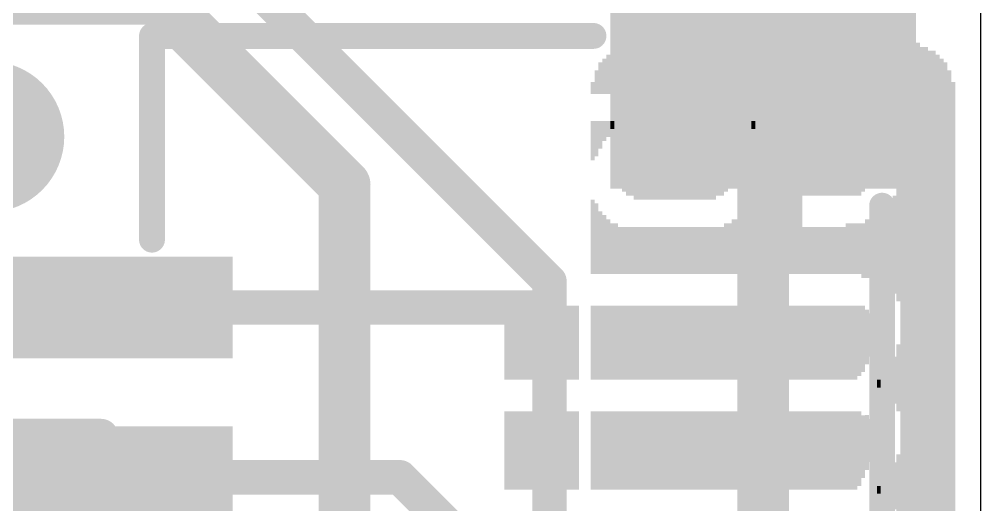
# Model space of a CAD drawing. Extents: x -0.1 to 33.1, y -0.2 to 19.1.
# Drawn here: x 27.36 to 33.02, y 9.23 to 12.09 of the extents above; entities that cross this region are included whole.
import ezdxf

# ---------------------------------------------------------------- set-up
doc = ezdxf.new("R2010")
doc.units = 0
for name, color, linetype in [('1', 12, 'CONTINUOUS'), ('16', 132, 'CONTINUOUS'), ('18', 110, 'CONTINUOUS'), ('20', 53, 'CONTINUOUS'), ('21', 40, 'CONTINUOUS'), ('22', 6, 'CONTINUOUS')]:
    doc.layers.add(name, color=color, linetype=linetype)

# ---------------------------------------------------------------- blocks, each defined once
blk = doc.blocks.new('RECT')
blk.add_solid([(-0.5, -0.5), (0.5, -0.5), (-0.5, 0.5), (0.5, 0.5)])
blk = doc.blocks.new('ROUNDV')
at = {"const_width": 0.5}
blk.add_lwpolyline([(0, -0.25, 1), (0, 0.25, 1), (0, -0.25)], format="xyb", dxfattribs=at)

msp = doc.modelspace()

# ---------------------------------------------------------------- linework, layer by layer
at = {"layer": '1'}
for points, const_width in [([(31.739, 11.69), (31.739, 17.769)], 0.3048), ([(28.801, 12.222), (30.48, 10.543)], 0.2032), ([(31.739, 11.69), (31.739, 7.62)], 0.3048), ([(30.48, 10.543), (30.48, 10.414)], 0.2032), ([(27.839, 10.39), (30.456, 10.39)], 0.2032), ([(30.456, 10.39), (30.48, 10.414)], 0.2032), ([(30.48, 10.414), (30.48, 6.985)], 0.2032), ([(27.839, 9.633), (25.996, 9.633)], 0.2032), ([(27.839, 9.633), (27.839, 9.39)], 0.2032), ([(27.839, 9.39), (29.599, 9.39)], 0.2032), ([(29.599, 9.39), (30.099, 8.89)], 0.2032)]:
    msp.add_lwpolyline(points, dxfattribs=dict(at, const_width=const_width))
for points, const_width in [([(31.8152, 11.69, 1), (31.6628, 11.69)], 0.1524), ([(31.6628, 11.69, 1), (31.8152, 11.69)], 0.1524), ([(30.5308, 10.543, 1), (30.4292, 10.543)], 0.1016), ([(30.4441, 10.5071, 1), (30.5159, 10.5789)], 0.1016), ([(27.839, 10.4408, 1), (27.839, 10.3392)], 0.1016), ([(30.4201, 10.4259, 1), (30.4919, 10.3541)], 0.1016), ([(30.5308, 10.414, 1), (30.4292, 10.414)], 0.1016), ([(30.5159, 10.3781, 1), (30.4441, 10.4499)], 0.1016), ([(30.456, 10.3392, 1), (30.456, 10.4408)], 0.1016), ([(30.4292, 10.414, 1), (30.5308, 10.414)], 0.1016), ([(27.8898, 9.633, 1), (27.7882, 9.633)], 0.1016), ([(27.839, 9.5822, 1), (27.839, 9.6838)], 0.1016), ([(27.839, 9.4408, 1), (27.839, 9.3392)], 0.1016), ([(29.6349, 9.4259, 1), (29.5631, 9.3541)], 0.1016), ([(29.599, 9.3392, 1), (29.599, 9.4408)], 0.1016), ([(27.7882, 9.39, 1), (27.8898, 9.39)], 0.1016)]:
    msp.add_lwpolyline(points, format="xyb", dxfattribs=dict(at, const_width=const_width))
at = {"layer": '16', "const_width": 0.3048}
for points in [[(26.5603, 12.2093), (28.1767, 12.2093)], [(28.1767, 12.2093), (29.2735, 11.1125)], [(29.2735, 7.874), (29.2735, 11.1125)]]:
    msp.add_lwpolyline(points, dxfattribs=at)
at = {"layer": '16', "const_width": 0.1524}
for points in [[(28.2306, 12.2632, 1), (28.1228, 12.1554)], [(28.1767, 12.1331, 1), (28.1767, 12.2855)], [(29.3497, 11.1125, 1), (29.1973, 11.1125)], [(29.2196, 11.0586, 1), (29.3274, 11.1664)]]:
    msp.add_lwpolyline(points, format="xyb", dxfattribs=at)
at = {"layer": '20'}
msp.add_line((33.02, 2.413), (33.02, 19.05), dxfattribs=at)
at = {"layer": '21', "const_width": 0.1524}
for points in [[(28.139, 10.79), (28.139, 11.99)], [(28.139, 11.99), (30.739, 11.99)], [(32.439, 6.79), (32.439, 10.99)]]:
    msp.add_lwpolyline(points, dxfattribs=at)
at = {"layer": '21', "const_width": 0.0762}
for points in [[(28.1771, 11.99, 1), (28.1009, 11.99)], [(28.139, 12.0281, 1), (28.139, 11.9519)], [(30.739, 11.9519, 1), (30.739, 12.0281)], [(32.4771, 10.99, 1), (32.4009, 10.99)], [(28.1009, 10.79, 1), (28.1771, 10.79)]]:
    msp.add_lwpolyline(points, format="xyb", dxfattribs=at)

# ---------------------------------------------------------------- block references
at = {"layer": '1', "rotation": 180}
for p, xscale, yscale in [((31.739, 11.69), 1.8, 1.2), ((27.839, 10.39), 1.55, 0.6), ((27.839, 9.39), 1.55, 0.6)]:
    msp.add_blockref('RECT', p, dxfattribs=dict(at, xscale=xscale, yscale=yscale))
at = {"layer": '18', "xscale": 0.889, "yscale": 0.889}
msp.add_blockref('ROUNDV', (27.178, 11.3965), dxfattribs=at)
msp.add_blockref('ROUNDV', (27.178, 11.3965), dxfattribs=at)
at = {"layer": '22', "rotation": 90}
for p, xscale, yscale in [((30.9419, 11.7996), 0.3023, 0.0231), ((30.965, 11.7996), 0.3023, 0.0231), ((30.988, 11.7996), 0.3023, 0.0229), ((31.011, 11.7996), 0.3023, 0.0231), ((31.0341, 11.7996), 0.3023, 0.0231), ((31.0572, 11.7996), 0.3023, 0.0231), ((31.0803, 11.7996), 0.3023, 0.0231), ((31.1034, 11.7996), 0.3023, 0.0231), ((31.1266, 11.7996), 0.3023, 0.0231), ((31.1497, 11.7996), 0.3023, 0.0231), ((31.1728, 11.7996), 0.3023, 0.0231), ((31.1959, 11.7996), 0.3023, 0.0231), ((31.219, 11.7996), 0.3023, 0.0231), ((31.242, 11.7996), 0.3023, 0.0229), ((31.265, 11.7996), 0.3023, 0.0231), ((31.2881, 11.7996), 0.3023, 0.0231), ((31.3112, 11.7996), 0.3023, 0.0231), ((31.3343, 11.7996), 0.3023, 0.0231), ((31.3574, 11.7996), 0.3023, 0.0231), ((31.3806, 11.7996), 0.3023, 0.0231), ((31.4037, 11.7996), 0.3023, 0.0231), ((31.4268, 11.7996), 0.3023, 0.0231), ((31.4499, 11.7996), 0.3023, 0.0231), ((31.473, 11.7996), 0.3023, 0.0231), ((31.496, 11.7996), 0.3023, 0.0229), ((31.519, 11.7996), 0.3023, 0.0231), ((31.5421, 11.7996), 0.3023, 0.0231), ((31.5652, 11.7996), 0.3023, 0.0231), ((31.5883, 11.7996), 0.3023, 0.0231), ((31.6114, 11.7996), 0.3023, 0.0231), ((31.6346, 11.7996), 0.3023, 0.0231), ((31.6577, 11.7996), 0.3023, 0.0231), ((31.6808, 11.7996), 0.3023, 0.0231), ((31.7039, 11.7996), 0.3023, 0.0231), ((31.727, 11.7996), 0.3023, 0.0231), ((31.75, 11.7996), 0.3023, 0.0229), ((31.773, 11.7996), 0.3023, 0.0231), ((31.7961, 11.7996), 0.3023, 0.0231), ((31.8192, 11.7996), 0.3023, 0.0231), ((31.8423, 11.7996), 0.3023, 0.0231), ((31.8654, 11.7996), 0.3023, 0.0231), ((31.8886, 11.7996), 0.3023, 0.0231), ((31.9117, 11.7996), 0.3023, 0.0231), ((31.9348, 11.7996), 0.3023, 0.0231), ((31.9579, 11.7996), 0.3023, 0.0231), ((31.981, 11.7996), 0.3023, 0.0231), ((32.004, 11.7996), 0.3023, 0.0229), ((32.027, 11.7996), 0.3023, 0.0231), ((32.0501, 11.7996), 0.3023, 0.0231), ((32.0732, 11.7996), 0.3023, 0.0231), ((32.0963, 11.7996), 0.3023, 0.0231), ((32.1194, 11.7996), 0.3023, 0.0231), ((32.1426, 11.7996), 0.3023, 0.0231), ((32.1657, 11.7996), 0.3023, 0.0231), ((32.1888, 11.7996), 0.3023, 0.0231), ((32.2119, 11.7996), 0.3023, 0.0231), ((32.235, 11.7996), 0.3023, 0.0231), ((32.258, 11.7996), 0.3023, 0.0229), ((32.281, 11.7996), 0.3023, 0.0231), ((32.3041, 11.7881), 0.3251, 0.0231), ((32.3272, 11.7881), 0.3251, 0.0231), ((32.3503, 11.7881), 0.3251, 0.0231), ((32.3734, 11.7767), 0.348, 0.0231), ((32.3966, 11.7767), 0.348, 0.0231), ((32.4197, 11.7653), 0.3708, 0.0231), ((32.4428, 11.7653), 0.3708, 0.0231), ((32.4659, 11.7538), 0.3937, 0.0231), ((32.489, 11.731), 0.4394, 0.0231), ((32.512, 11.7196), 0.4623, 0.0229), ((32.535, 11.684), 0.5334, 0.0231), ((32.5581, 9.191), 5.5194, 0.0231), ((32.5812, 9.191), 5.5194, 0.0231), ((32.6043, 9.191), 5.5194, 0.0231), ((32.6274, 9.191), 5.5194, 0.0231), ((32.6506, 9.191), 5.5194, 0.0231), ((30.8494, 11.7754), 0.254, 0.0231), ((30.8726, 11.7754), 0.254, 0.0231), ((30.8957, 11.7869), 0.2769, 0.0231), ((30.9188, 11.7869), 0.2769, 0.0231), ((32.6737, 9.1783), 5.494, 0.0231), ((32.6968, 9.1783), 5.494, 0.0231), ((32.7199, 9.1669), 5.4712, 0.0231), ((32.743, 9.1669), 5.4712, 0.0231), ((30.8032, 11.7526), 0.2083, 0.0231), ((30.8263, 11.764), 0.2311, 0.0231), ((32.766, 9.1554), 5.4483, 0.0229), ((32.789, 9.144), 5.4254, 0.0231), ((30.757, 11.7183), 0.1397, 0.0231), ((30.7801, 11.7412), 0.1854, 0.0231), ((32.8121, 9.1326), 5.4026, 0.0231), ((32.8352, 9.1097), 5.3569, 0.0231), ((30.734, 11.684), 0.0711, 0.0229), ((32.8583, 9.0754), 5.2883, 0.0231), ((30.734, 11.3728), 0.2311, 0.0229), ((30.757, 11.3843), 0.2083, 0.0231), ((30.7801, 11.4071), 0.1626, 0.0231), ((30.8032, 11.43), 0.1168, 0.0231), ((30.8263, 11.4414), 0.094, 0.0231), ((30.8494, 11.4656), 0.0457, 0.0231), ((30.965, 11.2459), 0.3937, 0.0231), ((30.988, 11.2459), 0.4394, 0.0229), ((31.011, 11.2573), 0.4623, 0.0231), ((31.0341, 11.2573), 0.4623, 0.0231), ((31.0572, 11.2573), 0.4623, 0.0231), ((31.0803, 11.2573), 0.4623, 0.0231), ((31.1034, 11.2573), 0.4623, 0.0231), ((31.1266, 11.2573), 0.4623, 0.0231), ((31.1497, 11.2573), 0.4623, 0.0231), ((31.1728, 11.2573), 0.4623, 0.0231), ((31.1959, 11.2573), 0.4623, 0.0231), ((31.219, 11.2573), 0.4623, 0.0231), ((31.242, 11.2573), 0.4623, 0.0229), ((31.265, 11.2573), 0.4623, 0.0231), ((31.2881, 11.2573), 0.4623, 0.0231), ((31.3112, 11.2573), 0.4623, 0.0231), ((31.3343, 11.2573), 0.4623, 0.0231), ((31.3574, 11.2573), 0.4623, 0.0231), ((31.3806, 11.2573), 0.4623, 0.0231), ((31.4037, 11.2573), 0.4623, 0.0231), ((31.4268, 11.2573), 0.4623, 0.0231), ((31.4499, 11.2573), 0.4623, 0.0231), ((31.473, 11.2687), 0.4394, 0.0231), ((31.496, 11.2687), 0.4394, 0.0229), ((31.519, 11.2801), 0.4166, 0.0231), ((31.5421, 11.2916), 0.3937, 0.0231), ((31.5652, 11.3144), 0.348, 0.0231), ((31.5883, 11.3386), 0.2997, 0.0231), ((31.6114, 11.3728), 0.2311, 0.0231), ((31.6346, 11.3957), 0.1854, 0.0231), ((31.6577, 11.43), 0.1168, 0.0231), ((31.6808, 11.4656), 0.0457, 0.0231), ((31.8423, 11.0261), 0.8788, 0.0231), ((31.8654, 11.0376), 0.9017, 0.0231), ((31.8886, 11.0376), 0.9017, 0.0231), ((31.9117, 11.0376), 0.9017, 0.0231), ((31.9348, 11.0376), 0.9017, 0.0231), ((31.9579, 11.0376), 0.9017, 0.0231), ((31.981, 11.2687), 0.4394, 0.0231), ((32.004, 11.2687), 0.4394, 0.0229), ((32.027, 11.2687), 0.4394, 0.0231), ((32.0501, 11.2687), 0.4394, 0.0231), ((32.0732, 11.2687), 0.4394, 0.0231), ((32.0963, 11.2687), 0.4394, 0.0231), ((32.1194, 11.2687), 0.4394, 0.0231), ((32.1426, 11.2687), 0.4394, 0.0231), ((32.1657, 11.2687), 0.4394, 0.0231), ((32.1888, 11.2687), 0.4394, 0.0231), ((32.2119, 11.2687), 0.4394, 0.0231), ((32.235, 11.2687), 0.4394, 0.0231), ((32.258, 11.2687), 0.4394, 0.0229), ((32.281, 11.2573), 0.4166, 0.0231), ((32.3041, 11.2573), 0.4166, 0.0231), ((32.3272, 11.2573), 0.3708, 0.0231), ((32.3503, 11.2687), 0.348, 0.0231), ((30.9419, 11.2217), 0.3454, 0.0231), ((31.8192, 10.9906), 0.8077, 0.0231), ((32.3734, 11.256), 0.2769, 0.0231), ((30.9188, 11.2103), 0.2769, 0.0231), ((31.7961, 10.9563), 0.7391, 0.0231), ((32.3966, 11.2687), 0.1143, 0.0231), ((31.773, 10.9334), 0.6934, 0.0231), ((30.8957, 11.1989), 0.1168, 0.0231), ((31.75, 10.8991), 0.6248, 0.0229), ((31.727, 10.8636), 0.5537, 0.0231), ((31.6808, 10.8179), 0.4623, 0.0231), ((31.7039, 10.8407), 0.508, 0.0231), ((32.512, 10.7607), 0.5766, 0.0229), ((32.535, 10.7607), 0.668, 0.0231), ((30.734, 10.8064), 0.4394, 0.0229), ((30.757, 10.795), 0.4166, 0.0231), ((31.6577, 10.795), 0.4166, 0.0231), ((32.489, 10.7493), 0.508, 0.0231), ((30.7801, 10.7721), 0.3708, 0.0231), ((30.8032, 10.7607), 0.348, 0.0231), ((31.6114, 10.7607), 0.348, 0.0231), ((31.6346, 10.7721), 0.3708, 0.0231), ((32.3966, 10.7493), 0.3708, 0.0231), ((32.4197, 10.7378), 0.3937, 0.0231), ((32.4428, 10.7493), 0.4166, 0.0231), ((32.4659, 10.7493), 0.4623, 0.0231), ((30.8263, 10.748), 0.3226, 0.0231), ((30.8494, 10.7366), 0.2997, 0.0231), ((30.8726, 10.7366), 0.2997, 0.0231), ((31.519, 10.7366), 0.2997, 0.0231), ((31.5421, 10.7366), 0.2997, 0.0231), ((31.5652, 10.748), 0.3226, 0.0231), ((31.5883, 10.748), 0.3226, 0.0231), ((32.235, 10.7366), 0.2997, 0.0231), ((32.258, 10.7366), 0.2997, 0.0229), ((32.281, 10.7366), 0.2997, 0.0231), ((32.3041, 10.7366), 0.2997, 0.0231), ((32.3272, 10.7252), 0.3226, 0.0231), ((32.3503, 10.7366), 0.3454, 0.0231), ((32.3734, 10.7366), 0.3454, 0.0231), ((30.8957, 10.7252), 0.2769, 0.0231), ((30.9188, 10.7252), 0.2769, 0.0231), ((30.9419, 10.7252), 0.2769, 0.0231), ((30.965, 10.7252), 0.2769, 0.0231), ((30.988, 10.7252), 0.2769, 0.0229), ((31.011, 10.7252), 0.2769, 0.0231), ((31.0341, 10.7252), 0.2769, 0.0231), ((31.0572, 10.7252), 0.2769, 0.0231), ((31.0803, 10.7252), 0.2769, 0.0231), ((31.1034, 10.7252), 0.2769, 0.0231), ((31.1266, 10.7252), 0.2769, 0.0231), ((31.1497, 10.7252), 0.2769, 0.0231), ((31.1728, 10.7252), 0.2769, 0.0231), ((31.1959, 10.7252), 0.2769, 0.0231), ((31.219, 10.7252), 0.2769, 0.0231), ((31.242, 10.7252), 0.2769, 0.0229), ((31.265, 10.7252), 0.2769, 0.0231), ((31.2881, 10.7252), 0.2769, 0.0231), ((31.3112, 10.7252), 0.2769, 0.0231), ((31.3343, 10.7252), 0.2769, 0.0231), ((31.3574, 10.7252), 0.2769, 0.0231), ((31.3806, 10.7252), 0.2769, 0.0231), ((31.4037, 10.7252), 0.2769, 0.0231), ((31.4268, 10.7252), 0.2769, 0.0231), ((31.4499, 10.7252), 0.2769, 0.0231), ((31.473, 10.7252), 0.2769, 0.0231), ((31.496, 10.7252), 0.2769, 0.0229), ((31.981, 10.7252), 0.2769, 0.0231), ((32.004, 10.7252), 0.2769, 0.0229), ((32.027, 10.7252), 0.2769, 0.0231), ((32.0501, 10.7252), 0.2769, 0.0231), ((32.0732, 10.7252), 0.2769, 0.0231), ((32.0963, 10.7252), 0.2769, 0.0231), ((32.1194, 10.7252), 0.2769, 0.0231), ((32.1426, 10.7252), 0.2769, 0.0231), ((32.1657, 10.7252), 0.2769, 0.0231), ((32.1888, 10.7252), 0.2769, 0.0231), ((32.2119, 10.7252), 0.2769, 0.0231), ((30.226, 10.1829), 0.4369, 0.0229), ((30.249, 10.1829), 0.4369, 0.0231), ((30.2721, 10.1829), 0.4369, 0.0231), ((30.2952, 10.1829), 0.4369, 0.0231), ((30.3183, 10.1829), 0.4369, 0.0231), ((30.3414, 10.1829), 0.4369, 0.0231), ((30.3646, 10.1829), 0.4369, 0.0231), ((30.3877, 10.1829), 0.4369, 0.0231), ((30.4108, 10.1829), 0.4369, 0.0231), ((30.4339, 10.1829), 0.4369, 0.0231), ((30.457, 10.1829), 0.4369, 0.0231), ((30.48, 10.1829), 0.4369, 0.0229), ((30.503, 10.1829), 0.4369, 0.0231), ((30.5261, 10.1829), 0.4369, 0.0231), ((30.5492, 10.1829), 0.4369, 0.0231), ((30.5723, 10.1829), 0.4369, 0.0231), ((30.5954, 10.1829), 0.4369, 0.0231), ((30.6186, 10.1829), 0.4369, 0.0231), ((30.6417, 10.1829), 0.4369, 0.0231), ((30.734, 10.1829), 0.4369, 0.0229), ((30.757, 10.1829), 0.4369, 0.0231), ((30.7801, 10.1829), 0.4369, 0.0231), ((30.8032, 10.1829), 0.4369, 0.0231), ((30.8263, 10.1829), 0.4369, 0.0231), ((30.8494, 10.1829), 0.4369, 0.0231), ((30.8726, 10.1829), 0.4369, 0.0231), ((30.8957, 10.1829), 0.4369, 0.0231), ((30.9188, 10.1829), 0.4369, 0.0231), ((30.9419, 10.1829), 0.4369, 0.0231), ((30.965, 10.1829), 0.4369, 0.0231), ((30.988, 10.1829), 0.4369, 0.0229), ((31.011, 10.1829), 0.4369, 0.0231), ((31.0341, 10.1829), 0.4369, 0.0231), ((31.0572, 10.1829), 0.4369, 0.0231), ((31.0803, 10.1829), 0.4369, 0.0231), ((31.1034, 10.1829), 0.4369, 0.0231), ((31.1266, 10.1829), 0.4369, 0.0231), ((31.1497, 10.1829), 0.4369, 0.0231), ((31.1728, 10.1829), 0.4369, 0.0231), ((31.1959, 10.1829), 0.4369, 0.0231), ((31.219, 10.1829), 0.4369, 0.0231), ((31.242, 10.1829), 0.4369, 0.0229), ((31.265, 10.1829), 0.4369, 0.0231), ((31.2881, 10.1829), 0.4369, 0.0231), ((31.3112, 10.1829), 0.4369, 0.0231), ((31.3343, 10.1829), 0.4369, 0.0231), ((31.3574, 10.1829), 0.4369, 0.0231), ((31.3806, 10.1829), 0.4369, 0.0231), ((31.4037, 10.1829), 0.4369, 0.0231), ((31.4268, 10.1829), 0.4369, 0.0231), ((31.4499, 10.1829), 0.4369, 0.0231), ((31.473, 10.1829), 0.4369, 0.0231), ((31.496, 10.1829), 0.4369, 0.0229), ((31.519, 10.1829), 0.4369, 0.0231), ((31.5421, 10.1829), 0.4369, 0.0231), ((31.5652, 10.1829), 0.4369, 0.0231), ((31.5883, 10.1829), 0.4369, 0.0231), ((31.6114, 10.1829), 0.4369, 0.0231), ((31.6346, 10.1829), 0.4369, 0.0231), ((31.6577, 10.1829), 0.4369, 0.0231), ((31.6808, 10.1829), 0.4369, 0.0231), ((31.7039, 10.1829), 0.4369, 0.0231), ((31.727, 10.1829), 0.4369, 0.0231), ((31.75, 10.1829), 0.4369, 0.0229), ((31.773, 10.1829), 0.4369, 0.0231), ((31.7961, 10.1829), 0.4369, 0.0231), ((31.8192, 10.1829), 0.4369, 0.0231), ((31.8423, 10.1829), 0.4369, 0.0231), ((31.8654, 10.1829), 0.4369, 0.0231), ((31.8886, 10.1829), 0.4369, 0.0231), ((31.9117, 10.1829), 0.4369, 0.0231), ((31.9348, 10.1829), 0.4369, 0.0231), ((31.9579, 10.1829), 0.4369, 0.0231), ((31.981, 10.1829), 0.4369, 0.0231), ((32.004, 10.1829), 0.4369, 0.0229), ((32.027, 10.1829), 0.4369, 0.0231), ((32.0501, 10.1829), 0.4369, 0.0231), ((32.0732, 10.1829), 0.4369, 0.0231), ((32.0963, 10.1829), 0.4369, 0.0231), ((32.1194, 10.1829), 0.4369, 0.0231), ((32.1426, 10.1829), 0.4369, 0.0231), ((32.1657, 10.1829), 0.4369, 0.0231), ((32.1888, 10.1829), 0.4369, 0.0231), ((32.2119, 10.1829), 0.4369, 0.0231), ((32.235, 10.1829), 0.4369, 0.0231), ((32.258, 10.1829), 0.4369, 0.0229), ((32.281, 10.1829), 0.4369, 0.0231), ((32.3041, 10.1943), 0.414, 0.0231), ((32.3272, 10.2057), 0.3912, 0.0231), ((32.3503, 10.2172), 0.3226, 0.0231), ((32.3734, 10.2286), 0.254, 0.0231), ((32.3966, 10.2413), 0.0914, 0.0231), ((32.535, 9.9759), 0.3937, 0.0231), ((32.512, 9.9632), 0.2769, 0.0229), ((32.4659, 9.9632), 0.1397, 0.0231), ((32.489, 9.9632), 0.1854, 0.0231), ((32.4428, 9.9517), 0.1168, 0.0231), ((32.4197, 9.9416), 0.0457, 0.0231), ((30.226, 9.5479), 0.4623, 0.0229), ((30.249, 9.5479), 0.4623, 0.0231), ((30.2721, 9.5479), 0.4623, 0.0231), ((30.2952, 9.5479), 0.4623, 0.0231), ((30.3183, 9.5479), 0.4623, 0.0231), ((30.3414, 9.5479), 0.4623, 0.0231), ((30.3646, 9.5479), 0.4623, 0.0231), ((30.3877, 9.5479), 0.4623, 0.0231), ((30.4108, 9.5479), 0.4623, 0.0231), ((30.4339, 9.5479), 0.4623, 0.0231), ((30.457, 9.5479), 0.4623, 0.0231), ((30.48, 9.5479), 0.4623, 0.0229), ((30.503, 9.5479), 0.4623, 0.0231), ((30.5261, 9.5479), 0.4623, 0.0231), ((30.5492, 9.5479), 0.4623, 0.0231), ((30.5723, 9.5479), 0.4623, 0.0231), ((30.5954, 9.5479), 0.4623, 0.0231), ((30.6186, 9.5479), 0.4623, 0.0231), ((30.6417, 9.5479), 0.4623, 0.0231), ((30.734, 9.5479), 0.4623, 0.0229), ((30.757, 9.5479), 0.4623, 0.0231), ((30.7801, 9.5479), 0.4623, 0.0231), ((30.8032, 9.5479), 0.4623, 0.0231), ((30.8263, 9.5479), 0.4623, 0.0231), ((30.8494, 9.5479), 0.4623, 0.0231), ((30.8726, 9.5479), 0.4623, 0.0231), ((30.8957, 9.5479), 0.4623, 0.0231), ((30.9188, 9.5479), 0.4623, 0.0231), ((30.9419, 9.5479), 0.4623, 0.0231), ((30.965, 9.5479), 0.4623, 0.0231), ((30.988, 9.5479), 0.4623, 0.0229), ((31.011, 9.5479), 0.4623, 0.0231), ((31.0341, 9.5479), 0.4623, 0.0231), ((31.0572, 9.5479), 0.4623, 0.0231), ((31.0803, 9.5479), 0.4623, 0.0231), ((31.1034, 9.5479), 0.4623, 0.0231), ((31.1266, 9.5479), 0.4623, 0.0231), ((31.1497, 9.5479), 0.4623, 0.0231), ((31.1728, 9.5479), 0.4623, 0.0231), ((31.1959, 9.5479), 0.4623, 0.0231), ((31.219, 9.5479), 0.4623, 0.0231), ((31.242, 9.5479), 0.4623, 0.0229), ((31.265, 9.5479), 0.4623, 0.0231), ((31.2881, 9.5479), 0.4623, 0.0231), ((31.3112, 9.5479), 0.4623, 0.0231), ((31.3343, 9.5479), 0.4623, 0.0231), ((31.3574, 9.5479), 0.4623, 0.0231), ((31.3806, 9.5479), 0.4623, 0.0231), ((31.4037, 9.5479), 0.4623, 0.0231), ((31.4268, 9.5479), 0.4623, 0.0231), ((31.4499, 9.5479), 0.4623, 0.0231), ((31.473, 9.5479), 0.4623, 0.0231), ((31.496, 9.5479), 0.4623, 0.0229), ((31.519, 9.5479), 0.4623, 0.0231), ((31.5421, 9.5479), 0.4623, 0.0231), ((31.5652, 9.5479), 0.4623, 0.0231), ((31.5883, 9.5479), 0.4623, 0.0231), ((31.6114, 9.5479), 0.4623, 0.0231), ((31.6346, 9.5479), 0.4623, 0.0231), ((31.6577, 9.5479), 0.4623, 0.0231), ((31.6808, 9.5479), 0.4623, 0.0231), ((31.7039, 9.5479), 0.4623, 0.0231), ((31.727, 9.5479), 0.4623, 0.0231), ((31.75, 9.5479), 0.4623, 0.0229), ((31.773, 9.5479), 0.4623, 0.0231), ((31.7961, 9.5479), 0.4623, 0.0231), ((31.8192, 9.5479), 0.4623, 0.0231), ((31.8423, 9.5479), 0.4623, 0.0231), ((31.8654, 9.5479), 0.4623, 0.0231), ((31.8886, 9.5479), 0.4623, 0.0231), ((31.9117, 9.5479), 0.4623, 0.0231), ((31.9348, 9.5479), 0.4623, 0.0231), ((31.9579, 9.5479), 0.4623, 0.0231), ((31.981, 9.5479), 0.4623, 0.0231), ((32.004, 9.5479), 0.4623, 0.0229), ((32.027, 9.5479), 0.4623, 0.0231), ((32.0501, 9.5479), 0.4623, 0.0231), ((32.0732, 9.5479), 0.4623, 0.0231), ((32.0963, 9.5479), 0.4623, 0.0231), ((32.1194, 9.5479), 0.4623, 0.0231), ((32.1426, 9.5479), 0.4623, 0.0231), ((32.1657, 9.5479), 0.4623, 0.0231), ((32.1888, 9.5479), 0.4623, 0.0231), ((32.2119, 9.5479), 0.4623, 0.0231), ((32.235, 9.5479), 0.4623, 0.0231), ((32.258, 9.5479), 0.4623, 0.0229), ((32.281, 9.5479), 0.4623, 0.0231), ((32.3041, 9.5593), 0.4394, 0.0231), ((32.3272, 9.5707), 0.3708, 0.0231), ((32.3503, 9.5949), 0.3226, 0.0231), ((32.3734, 9.6063), 0.254, 0.0231), ((32.3966, 9.6177), 0.094, 0.0231), ((32.535, 9.3408), 0.3683, 0.0231), ((32.512, 9.3408), 0.2769, 0.0229), ((32.4659, 9.3408), 0.1397, 0.0231), ((32.489, 9.3408), 0.1854, 0.0231), ((32.4428, 9.3167), 0.0914, 0.0231), ((32.4197, 9.3167), 0.0457, 0.0231)]:
    msp.add_blockref('RECT', p, dxfattribs=dict(at, xscale=xscale, yscale=yscale))

doc.saveas('drawing.dxf')
